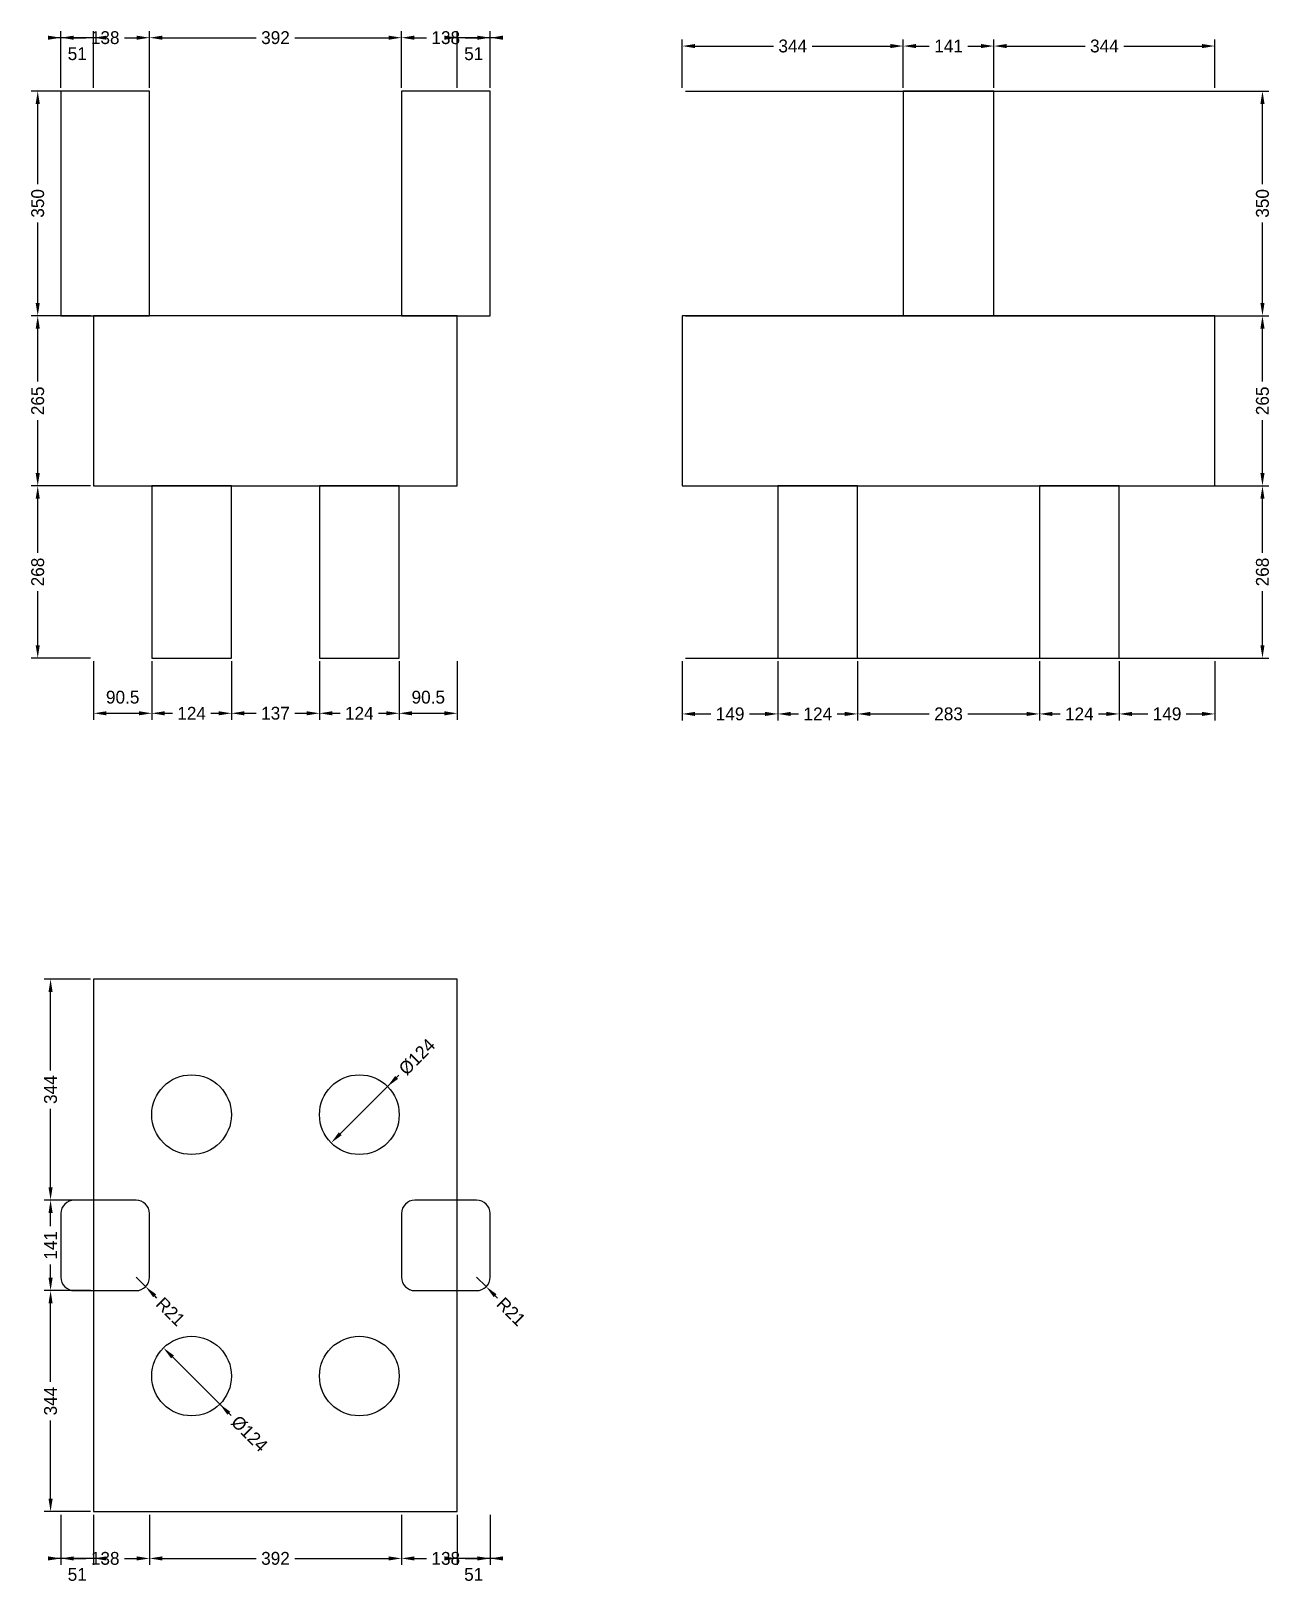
# Model space of a CAD drawing. Header units: metres. Extents: x -97 to 1829, y -108 to 2305.
import ezdxf

# ---------------------------------------------------------------- set-up
doc = ezdxf.new("R2010")
doc.units = ezdxf.units.M
for name, color, linetype in [('chengtai', 7, 'Continuous'), ('dunzhu', 7, 'Continuous'), ('zhuangji', 7, 'Continuous')]:
    doc.layers.add(name, color=color, linetype=linetype)

# ---------------------------------------------------------------- blocks, each defined once
blk = doc.blocks.new('_CLOSEDFILLED')
at = {"color": 0, "linetype": 'BYBLOCK'}
blk.add_solid([(-1, 0.16), (0, 0), (-1, -0.16)], dxfattribs=at)

msp = doc.modelspace()

# ---------------------------------------------------------------- linework, layer by layer
at = {"color": 7}
for p, q in [((20, 2295), (-71, 2295)), ((-51, 2217), (-51, 2305)), ((-51, 2217), (-51, 2305)), ((-31, 2295), (-12, 2295)), ((0, 2217), (0, 2305)), ((48, 2295), (67, 2295)), ((87, 2217), (87, 2305)), ((87, 2217), (87, 2305)), ((107, 2295), (253, 2295)), ((313, 2295), (459, 2295)), ((479, 2217), (479, 2305)), ((479, 2217), (479, 2305)), ((499, 2295), (518, 2295)), ((637, 2295), (546, 2295)), ((566, 2217), (566, 2305)), ((578, 2295), (597, 2295)), ((617, 2217), (617, 2305)), ((617, 2217), (617, 2305)), ((916, 2217), (916, 2292)), ((936, 2282), (1058, 2282)), ((1118, 2282), (1240, 2282)), ((1260, 2217), (1260, 2292)), ((1260, 2217), (1260, 2292)), ((1280, 2282), (1300.5, 2282)), ((1360.5, 2282), (1381, 2282)), ((1401, 2217), (1401, 2292)), ((1401, 2217), (1401, 2292)), ((1421, 2282), (1543, 2282)), ((1603, 2282), (1725, 2282)), ((1745, 2217), (1745, 2292)), ((-5, 2212), (-97, 2212)), ((921, 2212), (1829, 2212)), ((-87, 2067), (-87, 2192)), ((1819, 2067), (1819, 2192)), ((-87, 1882), (-87, 2007)), ((1819, 1882), (1819, 2007)), ((-5, 1862), (-97, 1862)), ((-5, 1862), (-97, 1862)), ((921, 1862), (1829, 1862)), ((921, 1862), (1829, 1862)), ((-87, 1759.5), (-87, 1842)), ((1819, 1759.5), (1819, 1842)), ((-87, 1617), (-87, 1699.5)), ((1819, 1617), (1819, 1699.5)), ((-5, 1597), (-97, 1597)), ((-5, 1597), (-97, 1597)), ((921, 1597), (1829, 1597)), ((921, 1597), (1829, 1597)), ((-87, 1493), (-87, 1577)), ((1819, 1493), (1819, 1577)), ((-87, 1349), (-87, 1433)), ((1819, 1349), (1819, 1433)), ((-5, 1329), (-97, 1329)), ((921, 1329), (1829, 1329)), ((0, 1324), (0, 1233)), ((90.5, 1324), (90.5, 1233)), ((90.5, 1324), (90.5, 1233)), ((214.5, 1324), (214.5, 1233)), ((214.5, 1324), (214.5, 1233)), ((351.5, 1324), (351.5, 1233)), ((351.5, 1324), (351.5, 1233)), ((475.5, 1324), (475.5, 1233)), ((475.5, 1324), (475.5, 1233)), ((566, 1324), (566, 1233)), ((916, 1324), (916, 1232)), ((1065, 1324), (1065, 1232)), ((1065, 1324), (1065, 1232)), ((1189, 1324), (1189, 1232)), ((1189, 1324), (1189, 1232)), ((1472, 1324), (1472, 1232)), ((1472, 1324), (1472, 1232)), ((1596, 1324), (1596, 1232)), ((1596, 1324), (1596, 1232)), ((1745, 1324), (1745, 1232)), ((20, 1243), (70.5, 1243)), ((110.5, 1243), (122.5, 1243)), ((182.5, 1243), (194.5, 1243)), ((234.5, 1243), (253, 1243)), ((313, 1243), (331.5, 1243)), ((371.5, 1243), (383.5, 1243)), ((443.5, 1243), (455.5, 1243)), ((495.5, 1243), (546, 1243)), ((936, 1242), (960.5, 1242)), ((1020.5, 1242), (1045, 1242)), ((1085, 1242), (1097, 1242)), ((1157, 1242), (1169, 1242)), ((1209, 1242), (1300.5, 1242)), ((1360.5, 1242), (1452, 1242)), ((1492, 1242), (1504, 1242)), ((1564, 1242), (1576, 1242)), ((1616, 1242), (1640.5, 1242)), ((1700.5, 1242), (1725, 1242)), ((-5, 829), (-77, 829)), ((-67, 687), (-67, 809)), ((471.5, 676), (383.8, 588.3)), ((475, 679.5), (471.5, 676)), ((-67, 505), (-67, 627)), ((-5, 485), (-77, 485)), ((-5, 485), (-77, 485)), ((-67, 444.5), (-67, 465)), ((-67, 364), (-67, 384.5)), ((66, 365), (80.8, 350.2)), ((596, 365), (610.8, 350.2)), ((-5, 344), (-77, 344)), ((-5, 344), (-77, 344)), ((-67, 202), (-67, 324)), ((98.5, 332.5), (95, 336)), ((628.5, 332.5), (625, 336)), ((210.5, 153), (122.8, 240.7)), ((214, 149.5), (210.5, 153)), ((-67, 20), (-67, 142)), ((-5, 0), (-77, 0)), ((-51, -5), (-51, -83)), ((-51, -5), (-51, -83)), ((0, -5), (0, -83)), ((87, -5), (87, -83)), ((87, -5), (87, -83)), ((479, -5), (479, -83)), ((479, -5), (479, -83)), ((566, -5), (566, -83)), ((617, -5), (617, -83)), ((617, -5), (617, -83)), ((20, -73), (-71, -73)), ((-31, -73), (-12, -73)), ((48, -73), (67, -73)), ((107, -73), (253, -73)), ((313, -73), (459, -73)), ((499, -73), (518, -73)), ((637, -73), (546, -73)), ((578, -73), (597, -73))]:
    msp.add_line(p, q, dxfattribs=at)
at = {"layer": 'chengtai'}
for points in [[(0, 1597), (566, 1597), (566, 1862), (0, 1862), (0, 1597)], [(916, 1597), (1745, 1597), (1745, 1862), (916, 1862), (916, 1597)], [(0, 0), (566, 0), (566, 829), (0, 829), (0, 0)]]:
    msp.add_lwpolyline(points, dxfattribs=at)
at = {"layer": 'Defpoints', "color": 7}
for p in [(-51, 2295), (0, 2295), (87, 2295), (479, 2295), (617, 2295), (916, 2282), (1260, 2282), (1401, 2282), (-51, 2212), (-51, 2212), (0, 2212), (0, 2212), (87, 2212), (87, 2212), (479, 2212), (479, 2212), (566, 2212), (617, 2212), (617, 2212), (916, 2212), (916, 2212), (1260, 2212), (1260, 2212), (1401, 2212), (1401, 2212), (1745, 2212), (-87, 1862), (0, 1862), (0, 1862), (916, 1862), (916, 1862), (1819, 1862), (-87, 1597), (0, 1597), (0, 1597), (916, 1597), (916, 1597), (1819, 1597), (-87, 1329), (0, 1329), (0, 1329), (90.5, 1329), (90.5, 1329), (214.5, 1329), (214.5, 1329), (351.5, 1329), (351.5, 1329), (475.5, 1329), (475.5, 1329), (566, 1329), (916, 1329), (916, 1329), (1065, 1329), (1065, 1329), (1189, 1329), (1189, 1329), (1472, 1329), (1472, 1329), (1596, 1329), (1596, 1329), (1745, 1329), (1819, 1329), (0, 1243), (90.5, 1243), (214.5, 1243), (351.5, 1243), (475.5, 1243), (916, 1242), (1065, 1242), (1189, 1242), (1472, 1242), (1596, 1242), (0, 829), (457.3, 661.8), (413.5, 618), (-67, 485), (0, 485), (0, 485), (66, 365), (596, 365), (-67, 344), (0, 344), (0, 344), (80.8, 350.2), (610.8, 350.2), (152.5, 211), (196.3, 167.2), (-67, 0), (-51, 0), (-51, 0), (0, 0), (0, 0), (87, 0), (87, 0), (479, 0), (479, 0), (566, 0), (617, 0), (617, 0), (-51, -73), (0, -73), (87, -73), (479, -73), (617, -73)]:
    msp.add_point(p, dxfattribs=at)
at = {"layer": 'dunzhu'}
for p, q in [((66, 485), (-30, 485)), ((596, 485), (500, 485)), ((-51, 464), (-51, 365)), ((87, 365), (87, 464)), ((479, 464), (479, 365)), ((617, 365), (617, 464)), ((-30, 344), (66, 344)), ((500, 344), (596, 344))]:
    msp.add_line(p, q, dxfattribs=at)
for points in [[(-51, 1862), (87, 1862), (87, 2212), (-51, 2212), (-51, 1862)], [(479, 1862), (617, 1862), (617, 2212), (479, 2212), (479, 1862)], [(1260, 1862), (1401, 1862), (1401, 2212), (1260, 2212), (1260, 1862)]]:
    msp.add_lwpolyline(points, dxfattribs=at)
for centre, start, end in [((-30, 464), 90, 180), ((66, 464), 0, 90), ((500, 464), 90, 180), ((596, 464), 0, 90), ((-30, 365), 180, 270), ((66, 365), 270, 360), ((500, 365), 180, 270), ((596, 365), 270, 360)]:
    msp.add_arc(centre, 21, start, end, dxfattribs=at)
at = {"layer": 'zhuangji'}
for points in [[(90.5, 1329), (214.5, 1329), (214.5, 1597), (90.5, 1597), (90.5, 1329)], [(351.5, 1329), (475.5, 1329), (475.5, 1597), (351.5, 1597), (351.5, 1329)], [(1065, 1329), (1189, 1329), (1189, 1597), (1065, 1597), (1065, 1329)], [(1472, 1329), (1596, 1329), (1596, 1597), (1472, 1597), (1472, 1329)]]:
    msp.add_lwpolyline(points, dxfattribs=at)
for centre in [(152.5, 618), (152.5, 618), (413.5, 618), (413.5, 618), (152.5, 211), (152.5, 211), (413.5, 211), (413.5, 211)]:
    msp.add_circle(centre, 62, dxfattribs=at)

# ---------------------------------------------------------------- block references
at = {"color": 7, "xscale": 20, "yscale": 20}
for p in [(-51, 2295), (87, 2295), (479, 2295), (566, 2295), (617, 2295), (1260, 2282), (1401, 2282), (1745, 2282), (90.5, 1243), (214.5, 1243), (351.5, 1243), (475.5, 1243), (566, 1243), (1065, 1242), (1189, 1242), (1472, 1242), (1596, 1242), (1745, 1242), (-51, -73), (87, -73), (479, -73), (566, -73), (617, -73)]:
    msp.add_blockref('_CLOSEDFILLED', p, dxfattribs=at)
for p, rotation in [((-51, 2295), 180), ((0, 2295), 180), ((87, 2295), 180), ((479, 2295), 180), ((617, 2295), 180), ((916, 2282), 180), ((1260, 2282), 180), ((1401, 2282), 180), ((-87, 2212), 90), ((1819, 2212), 90), ((-87, 1862), 270), ((-87, 1862), 90), ((1819, 1862), 270), ((1819, 1862), 90), ((-87, 1597), 270), ((-87, 1597), 90), ((1819, 1597), 270), ((1819, 1597), 90), ((-87, 1329), 270), ((1819, 1329), 270), ((0, 1243), 180), ((90.5, 1243), 180), ((214.5, 1243), 180), ((351.5, 1243), 180), ((475.5, 1243), 180), ((916, 1242), 180), ((1065, 1242), 180), ((1189, 1242), 180), ((1472, 1242), 180), ((1596, 1242), 180), ((-67, 829), 90), ((457.3, 661.8), 225), ((369.7, 574.2), 225), ((-67, 485), 270), ((-67, 485), 90), ((-67, 344), 270), ((-67, 344), 90), ((80.8, 350.2), 134.99999999999997), ((610.8, 350.2), 135), ((108.7, 254.8), 135), ((196.3, 167.2), 135), ((-67, 0), 270), ((-51, -73), 180), ((0, -73), 180), ((87, -73), 180), ((479, -73), 180), ((617, -73), 180)]:
    msp.add_blockref('_CLOSEDFILLED', p, dxfattribs=dict(at, rotation=rotation))

# ---------------------------------------------------------------- texts
at = {"color": 7, "char_height": 20, "attachment_point": 5}
for s, insert in [('138', (18, 2295)), ('392', (283, 2295)), ('138', (548, 2295)), ('51', (-25.5, 2270)), ('51', (591.5, 2270)), ('344', (1088, 2282)), ('141', (1330.5, 2282)), ('344', (1573, 2282)), ('90.5', (45.2, 1268)), ('90.5', (520.8, 1268)), ('124', (152.5, 1243)), ('137', (283, 1243)), ('124', (413.5, 1243)), ('149', (990.5, 1242)), ('124', (1127, 1242)), ('283', (1330.5, 1242)), ('124', (1534, 1242)), ('149', (1670.5, 1242)), ('138', (18, -73)), ('392', (283, -73)), ('138', (548, -73)), ('51', (-25.5, -98)), ('51', (591.5, -98))]:
    msp.add_mtext(s, dxfattribs=dict(at, insert=insert))
for s, insert, rotation in [('350', (-87, 2037), 90), ('350', (1819, 2037), 90), ('265', (-87, 1729.5), 90), ('265', (1819, 1729.5), 90), ('268', (-87, 1463), 90), ('268', (1819, 1463), 90), ('%%c124', (503.3, 707.8), 45), ('344', (-67, 657), 90), ('141', (-67, 414.5), 90), ('R21', (119.7, 311.3), 315), ('R21', (649.7, 311.3), 315), ('344', (-67, 172), 90), ('%%c124', (242.3, 121.2), 315)]:
    msp.add_mtext(s, dxfattribs=dict(at, insert=insert, rotation=rotation))

doc.saveas('drawing.dxf')
